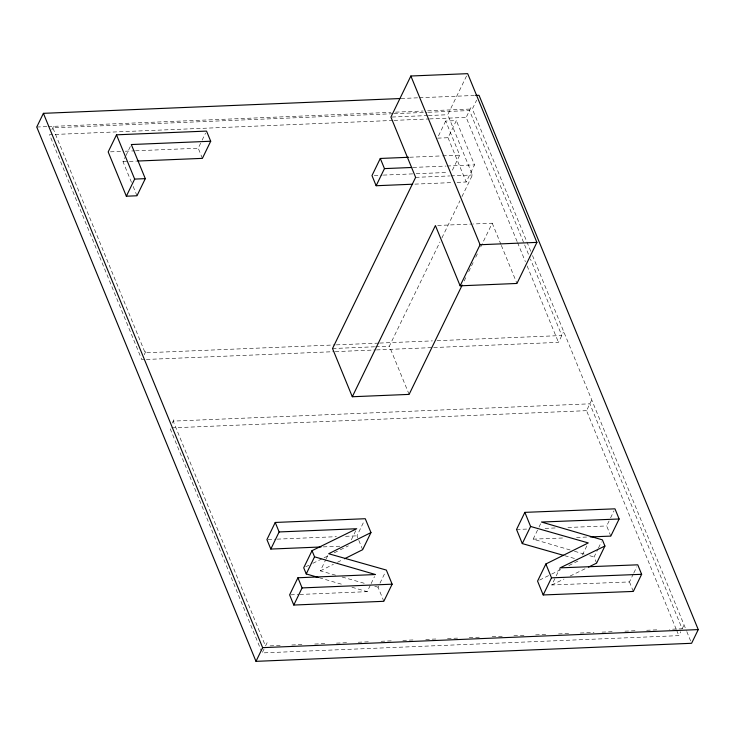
<?xml version="1.0" encoding="UTF-8"?>
<svg xmlns="http://www.w3.org/2000/svg" width="735" height="735" viewBox="0 0 735 735"><rect width="100%" height="100%" fill="white"/><g stroke="black" fill="none" stroke-linecap="round" stroke-linejoin="round"><path stroke-width="0.55" stroke-dasharray="3.67 2.76" d="M51.891 129.783L54.5 124.399M131.473 182.335L122.993 161.654L125.437 156.619M125.924 155.609L130.325 146.55M202.391 158.365L198.22 148.204L201.647 141.157M202.134 140.146L205.561 133.099M144.189 354.757L146.798 349.373M172.247 423.057L174.856 417.682M461.947 196.649L472.458 174.994L447.734 114.733L466.688 75.705M445.695 121.045L437.38 138.162L448.028 137.721L456.343 120.604L445.695 121.045L459.697 155.158L451.869 171.273M517.118 241.558L466.183 117.398L471.172 107.126M530.762 251.315L472.357 108.973L476.638 100.171M457.069 182.372L466.192 181.995L474.507 164.879L456.343 120.604M409.119 394.392L389.348 346.185L439.916 242.026M441.919 237.901L459.945 200.774M264.067 649.005L262.165 652.919L678.837 635.646L680.739 631.732M267.154 642.647L265.491 646.074L173.194 421.1L589.865 403.827L682.163 628.802L669.567 629.325M335.583 575.174L320.35 570.856L325.724 559.776M326.211 558.775L328.664 553.74M464.198 280.954L466.201 276.829M468.7 271.674L473.707 261.357M475.71 257.232L477.713 253.106M480.718 246.923L492.239 223.201L472.917 224M351.339 539.802L355.74 530.743M362.649 549.688L356.962 535.833L364.303 520.729M299.88 594.45L367.197 591.666L370.624 584.61M371.111 583.608L374.528 576.562M383.826 601.303L378.038 587.192L379.499 584.178M379.995 583.167L385.37 572.087M433.705 347.545L558.481 342.372L563.469 332.101M676.218 629.279L586.539 410.672L591.528 400.4M570.158 549.982L533.151 539.15L538.534 528.07M539.021 527.068L541.465 522.034M633.368 573.879L629.463 581.936L551.801 584.968L555.715 576.92M556.202 575.909L560.116 567.852M582.414 555.008L586.815 545.949M610.813 536.109L606.678 525.948L610.096 518.901M610.583 517.899L614.01 510.843M596.6 563.148L594.101 556.992L598.005 548.935M598.492 547.933L601.432 541.888M633.864 572.868L636.795 566.832M682.163 628.802L683.826 625.375M320.35 570.856L333.442 564.305M337.466 562.284L342.501 559.767M539.573 580.099L550.68 574.586M551.691 574.081L562.799 568.568M568.862 565.564L578.959 560.548M305.742 566.786L308.792 565.298M312.853 563.304L323.014 558.315M324.025 557.81L329.105 555.32M334.186 552.83L339.258 550.331M340.277 549.835L348.399 545.848M551.801 584.968L564.021 579.024M570.13 576.047L587.44 567.613M401.062 98.508L418.252 97.792M419.4 97.746L474.424 95.467M36.75 127.026L47.068 126.604M48.216 126.558L390.965 112.345M395.559 112.152L423.066 111.013M427.651 110.829L472.357 108.973M392.812 113.732L52.837 127.826L145.135 352.8L335.151 344.917M393.96 113.686L427.154 112.308M428.303 112.262L469.509 110.553L530.027 258.058M392.049 117.04L427.283 115.579M428.413 115.533L447.734 114.733M392.922 120.439L49.511 134.67L141.809 359.645L145.245 359.498M394.07 120.384L428.413 118.969M429.552 118.914L466.183 117.398M110.461 151.842L120.715 151.419M125.281 151.226L134.395 150.85M135.534 150.804L198.22 148.204M122.993 161.654L136.6 161.084M409.781 157.235L441.542 155.912M442.681 155.866L459.697 155.158M412.96 167.433L446.007 166.064M447.146 166.009L474.507 164.879M374.253 175.481L382.191 175.15M383.321 175.105L415.082 173.782M416.221 173.736L447.983 172.422M415.633 177.355L449.728 175.941M450.867 175.895L472.458 174.994M414.898 184.127L452.512 182.565M437.683 225.461L471.778 224.046M336.299 344.871L378.654 343.116M379.793 343.07L432.456 340.884M437.031 340.7L561.806 335.527L530.459 259.115M332.523 348.537L374.574 346.791M375.714 346.745L389.348 346.185M146.384 359.452L334.122 351.67M335.261 351.624L375.328 349.961M376.476 349.915L432.566 347.591M586.539 410.672L169.868 427.945L261.292 650.797M268.064 539.527L276.038 539.196M277.178 539.141L336.446 536.688M345.569 536.311L356.962 535.833M323.299 546.886L340.415 546.178M290.757 594.836L298.741 594.505M270.067 645.881L281.514 645.413M291.813 644.981L304.409 644.457M314.709 644.035L327.305 643.511M336.465 643.134L349.051 642.611M358.211 642.234L370.798 641.71M381.107 641.278L393.694 640.755M402.853 640.378L415.44 639.854M425.749 639.432L437.196 638.954M447.496 638.531L460.092 638.008M469.242 637.631L481.838 637.107M492.138 636.675L503.585 636.207M513.884 635.775L526.48 635.251M535.64 634.875L548.227 634.351M558.536 633.928L569.983 633.451M580.283 633.019L594.018 632.449M602.029 632.118L614.625 631.604M624.925 631.172L636.372 630.694M646.671 630.272L659.267 629.748M516.549 529.476L526.82 529.071M545.067 528.364L555.338 527.96M567.889 527.473L606.678 525.948M533.151 539.15L565.132 537.901M576.552 537.45L586.824 537.046M342.115 577.021L366.058 583.801M374.767 586.273L378.038 587.192M564.728 555.697L574.522 558.49M319.302 577.738L343.254 584.702M351.955 587.237L367.197 591.666M574.504 551.259L584.297 554.126M589.746 555.715L594.101 556.992M532.508 255.56L686.371 630.538M686.802 631.604L691.598 643.29M517.559 242.614L525.396 261.724M527.133 265.969L558.481 342.372M676.659 630.345L678.837 635.646M492.239 223.201L500.912 244.342M501.343 245.407L516.953 283.462M448.028 137.721L466.192 181.995M133.173 186.47L136.986 195.776M629.463 581.936L633.322 591.427"/><path stroke-width="1.1" d="M399.913 98.554L43.402 113.337L36.75 127.026L255.991 661.344L691.598 643.29L698.25 629.592L479.009 95.274L475.573 95.421M116.497 134.817L108.183 151.934L126.347 196.217L136.986 195.776L145.3 178.651L131.308 144.538L210.706 141.239L206.535 131.087L116.497 134.817L134.661 179.092L126.347 196.217M210.706 141.239L202.391 158.365L137.739 161.038M352.304 396.744L435.414 225.562L460.138 285.823L516.953 283.462L536.899 242.385L467.68 73.656L410.865 76.008L390.919 117.095L415.633 177.355L332.523 348.537L352.304 396.744L409.119 394.392L462.196 285.079M408.651 157.281L380.298 158.457L371.983 175.573L376.145 185.734L412.62 184.219M376.145 185.734L384.46 168.609L380.298 158.457M344.522 558.765L362.649 549.688L370.964 532.572L365.277 518.717L275.239 522.456L266.924 539.573L270.82 549.063L321.02 546.978M270.82 549.063L279.125 531.947L275.239 522.456M255.991 661.344L262.643 647.654L43.402 113.337M279.125 531.947L356.714 528.731L312.026 550.671L314.552 556.827L375.512 574.54L297.923 577.765L289.618 594.881L293.779 605.043L383.826 601.303L392.132 584.187L386.344 570.075L328.664 553.74L370.964 532.572M312.026 550.671L303.711 567.788L306.238 573.943L318.218 577.425M306.238 573.943L314.552 556.827M293.779 605.043L302.094 587.917L297.923 577.765M460.138 285.823L480.084 244.737L410.865 76.008M590.251 536.917L610.813 536.109L619.118 518.993L614.984 508.831L524.863 512.359L516.549 529.476L522.291 543.588L563.644 555.384M522.291 543.588L530.606 526.471L524.863 512.359M530.606 526.471L588.276 542.926L545.866 563.984L537.561 581.1L543.193 594.955L633.322 591.427L641.637 574.311L637.769 564.82L560.116 567.852L604.914 546.032L602.406 539.876L541.465 522.034L619.118 518.993M543.193 594.955L551.507 577.839L545.866 563.984M604.914 546.032L596.6 563.148L588.459 567.117M384.46 168.609L411.82 167.479M134.661 179.092L145.3 178.651M480.084 244.737L536.899 242.385M302.094 587.917L392.132 584.187M262.643 647.654L698.25 629.592M551.507 577.839L641.637 574.311"/></g></svg>
